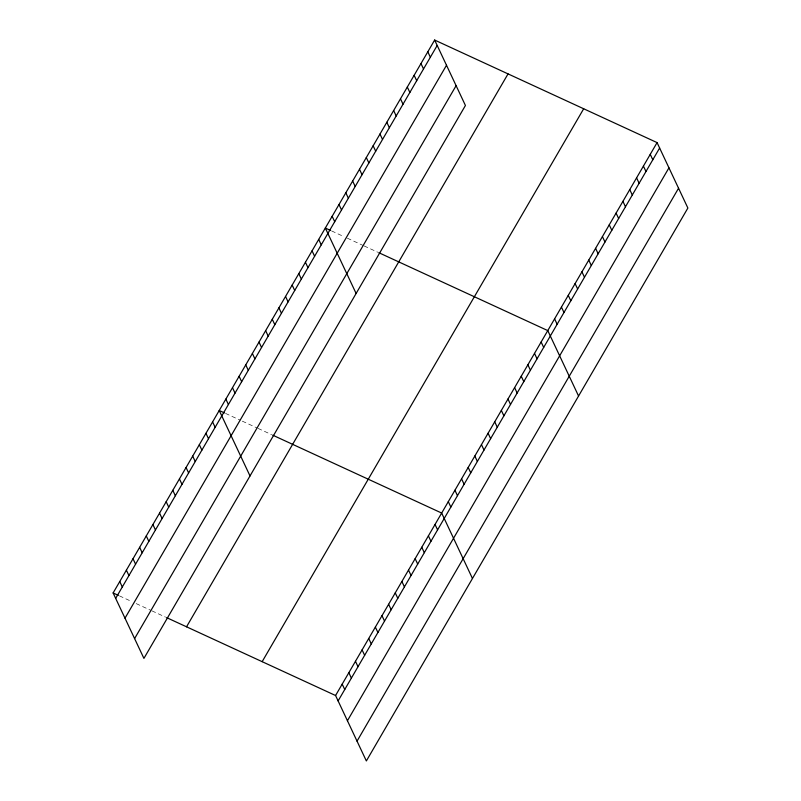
<?xml version="1.0" encoding="UTF-8"?>
<svg xmlns="http://www.w3.org/2000/svg" width="801" height="801" viewBox="0 0 801 801"><rect width="100%" height="100%" fill="white"/><g stroke="black" fill="none" stroke-linecap="round" stroke-linejoin="round"><path stroke-width="0.6" stroke-dasharray="4 3" d="M331.614 230.938L344.2 236.746M347.344 238.187L363.073 245.446M364.125 245.927L377.762 252.215M225.512 413.396L240.2 420.165M242.292 421.136L256.981 427.904M258.022 428.385L271.659 434.673M119.419 595.864L131.995 601.661M136.19 603.594L150.878 610.362M151.92 610.853L165.557 617.13"/><path stroke-width="1.2" d="M434.643 40.05L465.431 105.482L143.92 658.392L113.121 592.96L434.643 40.05L657.08 142.608L687.879 208.04L366.357 760.95L335.569 695.518L166.608 617.621M115.674 598.377L437.186 45.467M124.996 618.182L446.507 65.271M134.598 638.587L456.109 85.677M186.533 626.803L508.044 73.892M262.157 661.666L583.679 108.766M335.569 695.518L657.08 142.608M338.112 700.925L659.634 148.015M347.434 720.73L668.955 167.83M357.036 741.145L678.557 188.235M330.563 230.458L325.326 228.035L356.115 293.476M378.803 252.695L547.774 330.593L578.562 396.034M224.47 412.915L219.224 410.502L250.012 475.934M272.71 435.153L441.671 513.051L472.46 578.492M113.121 592.96L118.368 595.373M650.252 154.353L652.795 159.769M643.423 166.107L645.966 171.514M636.585 177.852L639.138 183.269M629.756 189.607L632.299 195.013M622.928 201.351L625.471 206.768M616.089 213.096L618.642 218.513M609.261 224.851L611.804 230.267M602.422 236.595L604.975 242.012M595.594 248.35L598.137 253.757M588.765 260.095L591.308 265.511M581.927 271.849L584.48 277.256M575.098 283.594L577.641 289.011M568.269 295.349L570.813 300.755M561.431 307.093L563.984 312.51M554.602 318.848L557.146 324.255M427.804 51.795L430.357 57.211M420.976 63.549L423.519 68.966M541.136 341.997L543.689 347.414M414.147 75.294L416.69 80.711M534.507 353.401L537.05 358.818M407.308 87.049L409.862 92.455M527.879 364.805L530.422 370.222M400.48 98.793L403.023 104.21M521.241 376.21L523.794 381.626M393.651 110.548L396.195 115.955M514.612 387.614L517.156 393.021M386.813 122.293L389.366 127.709M507.984 399.018L510.527 404.425M379.984 134.047L382.528 139.454M501.346 410.422L503.899 415.829M373.146 145.792L375.699 151.209M494.718 421.827L497.271 427.233M366.317 157.547L368.86 162.953M488.089 433.231L490.633 438.638M359.489 169.291L362.032 174.708M481.461 444.635L484.004 450.042M352.65 181.046L355.203 186.453M474.823 456.039L477.376 461.446M345.822 192.791L348.365 198.207M468.195 467.444L470.738 472.85M338.993 204.545L341.536 209.952M461.566 478.838L464.109 484.255M332.155 216.29L334.708 221.707M454.928 490.242L457.481 495.659M448.3 501.646L450.843 507.063M318.698 239.439L321.241 244.856M312.06 250.843L314.613 256.26M435.033 524.455L437.586 529.872M305.431 262.247L307.974 267.664M428.405 535.859L430.958 541.276M298.803 273.652L301.346 279.068M421.777 547.263L424.32 552.68M292.165 285.056L294.718 290.473M415.148 558.667L417.691 564.084M285.536 296.46L288.08 301.877M408.51 570.072L411.063 575.488M278.908 307.864L281.451 313.281M401.882 581.476L404.425 586.893M272.27 319.269L274.823 324.685M395.253 592.88L397.797 598.297M265.642 330.673L268.195 336.09M388.615 604.284L391.168 609.701M259.013 342.077L261.557 347.494M381.987 615.689L384.53 621.105M252.385 353.481L254.928 358.898M375.359 627.093L377.902 632.5M245.747 364.886L248.3 370.292M368.72 638.497L371.274 643.904M239.119 376.29L241.662 381.697M362.092 649.901L364.645 655.308M232.49 387.694L235.033 393.101M355.464 661.306L358.007 666.712M225.852 399.098L228.405 404.505M348.835 672.71L351.379 678.117M342.197 684.114L344.75 689.521M212.595 421.907L215.139 427.313M205.957 433.311L208.51 438.718M199.329 444.715L201.882 450.122M192.701 456.109L195.244 461.526M186.072 467.514L188.615 472.93M179.434 478.918L181.987 484.335M172.806 490.322L175.349 495.739M166.177 501.726L168.721 507.143M159.539 513.131L162.092 518.547M152.911 524.535L155.454 529.952M146.283 535.939L148.826 541.356M139.644 547.343L142.198 552.76M133.016 558.748L135.569 564.164M126.388 570.152L128.931 575.569M119.76 581.556L122.303 586.973"/></g></svg>
